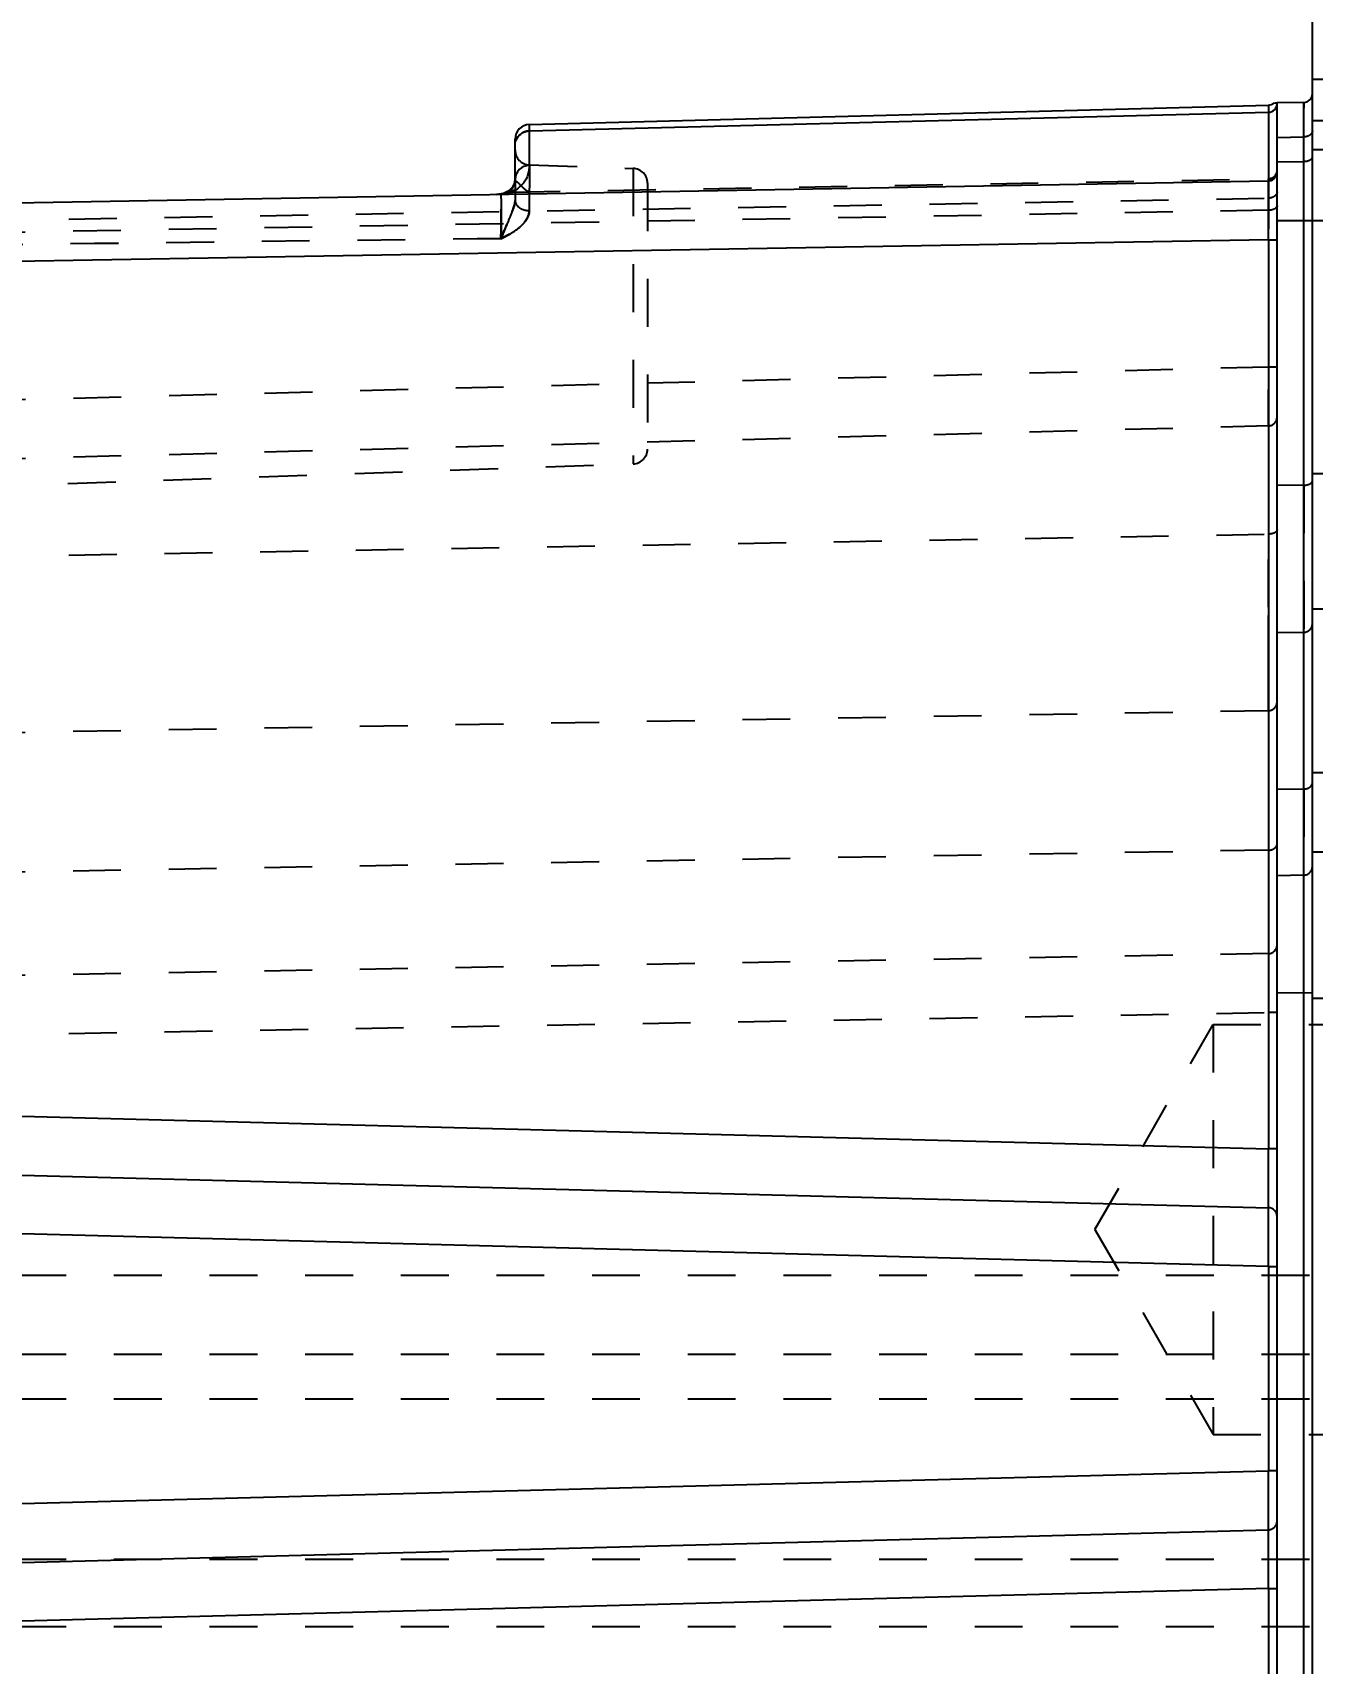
# Model space of a CAD drawing. Header units: millimetres. Extents: x -1265 to 1982, y -12197 to 1934.
# Drawn here: x 401.1 to 444.8, y -3891.9 to -3836.2 of the extents above; entities that cross this region are included whole.
import ezdxf

# ---------------------------------------------------------------- set-up
doc = ezdxf.new("R2010")
doc.units = ezdxf.units.MM
doc.header["$LTSCALE"] = 16.335
doc.header["$PDMODE"] = 3
doc.header["$PDSIZE"] = 0.3125
doc.linetypes.add('HIDDEN', pattern=[0.2, 0.1, -0.1])
doc.layers.get('0').update_dxf_attribs({"linetype": 'CONTINUOUS'})
doc.layers.get('Defpoints').update_dxf_attribs({"linetype": 'CONTINUOUS'})
doc.layers.add('DEFAULT_2', color=8, linetype='HIDDEN')
doc.styles.get("Standard").update_dxf_attribs({"font": 'txt', "width": 0.8})
doc.dimstyles.new('11', dxfattribs={"dimtxt": 8, "dimasz": 8, "dimexe": 0, "dimexo": 0, "dimgap": 0, "dimtad": 0, "dimdsep": 46, "dimtxsty": 'Standard', "dimcen": 0, "dimclrd": 4, "dimclre": 4, "dimclrt": 6, "dimazin": 0, "dimtp": 0.01, "dimtm": 0.01, "dimtfac": 1, "dimtofl": 0, "dimtmove": 0, "dimatfit": 3, "dimfxl": 0, "dimtolj": 1, "dimarcsym": 0})

# ---------------------------------------------------------------- blocks, each defined once
blk = doc.blocks.new('*D655')
at = {"color": 4, "lineweight": -2}
for p, q in [((357.379, -3861.5), (357.379, -3801.201)), ((365.379, -3801.201), (392.241, -3801.201)), ((469.383, -3801.201), (406.108, -3801.201)), ((477.383, -3848.545), (477.383, -3801.201))]:
    blk.add_line(p, q, dxfattribs=at)
at = {"color": 4}
for points in [[(365.379, -3799.868), (365.379, -3802.535), (357.379, -3801.201)], [(469.383, -3799.868), (469.383, -3802.535), (477.383, -3801.201)]]:
    blk.add_solid(points, dxfattribs=at)
at = {"layer": 'Defpoints', "color": 0}
for p in [(357.379, -3801.201), (477.383, -3848.545), (357.379, -3861.5)]:
    blk.add_point(p, dxfattribs=at)
at = {"color": 6, "insert": (399.175, -3801.201), "char_height": 8, "attachment_point": 5}
blk.add_mtext('\\A1;120', dxfattribs=at)
blk = doc.blocks.new('*D662')
at = {"color": 4, "lineweight": -2}
for p, q in [((436.814, -3818.806), (428.814, -3818.806)), ((444.814, -3837.819), (444.814, -3818.806)), ((477.383, -3834.207), (477.383, -3818.806)), ((485.383, -3818.806), (493.383, -3818.806))]:
    blk.add_line(p, q, dxfattribs=at)
at = {"color": 4}
for points in [[(436.814, -3817.473), (436.814, -3820.14), (444.814, -3818.806)], [(485.383, -3817.473), (485.383, -3820.14), (477.383, -3818.806)]]:
    blk.add_solid(points, dxfattribs=at)
at = {"layer": 'Defpoints', "color": 0}
for p in [(444.814, -3818.806), (477.383, -3834.207), (444.814, -3837.819)]:
    blk.add_point(p, dxfattribs=at)
at = {"color": 6, "insert": (460.106, -3818.806), "char_height": 8, "attachment_point": 5}
blk.add_mtext('\\A1;32.57', dxfattribs=at)

msp = doc.modelspace()

# ---------------------------------------------------------------- linework, layer by layer
at = {"color": 7, "linetype": 'Continuous'}
for p, q in [((444.814, -4223.364), (444.814, -3837.819)), ((444.814, -3837.819), (475.383, -3837.819)), ((418.068, -3839.37), (443.314, -3838.709)), ((443.314, -3838.709), (443.314, -3841.228)), ((443.5, -3838.638), (443.558, -3838.637)), ((444.518, -3838.621), (443.608, -3838.637)), ((443.608, -4162.247), (443.608, -3838.637)), ((444.519, -3838.817), (444.518, -3838.621)), ((444.519, -3841.398), (444.519, -3838.817)), ((418.068, -3839.593), (443.314, -3838.954)), ((418.068, -3840.767), (418.068, -3839.395)), ((417.579, -3841.252), (417.579, -3839.872)), ((366.407, -3842.639), (443.312, -3841.297)), ((417.501, -3841.504), (417.474, -3841.538)), ((417.515, -3841.483), (417.565, -3841.365)), ((417.565, -3841.365), (417.575, -3841.315)), ((444.52, -4161.495), (444.519, -3841.398)), ((443.608, -3842.648), (477.383, -3842.64)), ((443.312, -3843.307), (366.407, -3844.649)), ((443.312, -3843.307), (443.312, -3874.344)), ((443.312, -3843.307), (443.608, -3843.307)), ((366.407, -3872.33), (443.312, -3874.344)), ((365.419, -3874.314), (443.314, -3876.354)), ((443.314, -3878.363), (378.484, -3876.665)), ((443.314, -3878.363), (443.314, -3885.34)), ((443.314, -3878.363), (443.608, -3878.363)), ((378.484, -3887.038), (443.314, -3885.34)), ((365.419, -3889.389), (443.314, -3887.349)), ((443.312, -3889.359), (366.407, -3891.373)), ((443.312, -3889.359), (443.312, -4031.124)), ((443.312, -3889.359), (443.608, -3889.359))]:
    msp.add_line(p, q, dxfattribs=at)
for points in [[(417.385, -3841.619), (417.388, -3841.618), (417.513, -3841.485)], [(417.442, -3841.572), (417.403, -3841.606), (417.385, -3841.619)], [(417.538, -3841.441), (417.522, -3841.472), (417.513, -3841.485)], [(417.565, -3841.366), (417.56, -3841.385), (417.551, -3841.412)]]:
    msp.add_lwpolyline(points, dxfattribs=at)
for centre, radius, start, end in [((443.307, -3838.407), 0.301, 271.5, 309.9013), ((444.513, -3838.319), 0.301, 271, 315.6218), ((418.081, -3839.872), 0.502, 91.5, 180), ((417.076, -3841.252), 0.502, 300.8698, 0), ((298.425, -3841.86), 144.889, 359.99009, 0.16154), ((417.063, -3840.767), 1.005, 294.8283, 300.8696), ((443.307, -3876.655), 0.301, 0, 88.5), ((172.262, -3886.787), 271.056, 0.00562, 0.1434)]:
    msp.add_arc(centre, radius, start, end, dxfattribs=at)
for points, knots in [([(443.314, -3838.954), (443.39, -3838.952), (443.544, -3838.891), (443.608, -3838.736), (443.608, -3838.663)], [0, 0, 0, 0, 0.50605, 1, 1, 1, 1]), ([(417.579, -3840.078), (417.579, -3839.995), (417.625, -3839.826), (417.75, -3839.704), (417.822, -3839.662)], [0, 0, 0, 0, 0.496285, 1, 1, 1, 1]), ([(418.068, -3840.767), (417.942, -3840.77), (417.686, -3840.873), (417.579, -3841.13), (417.579, -3841.252)], [0, 0, 0, 0, 0.506048, 1, 1, 1, 1]), ([(418.068, -3840.767), (418.056, -3840.87), (418.032, -3841.086), (417.934, -3841.29), (417.861, -3841.377)], [0, 0, 0, 0, 0.474481, 1, 1, 1, 1]), ([(417.78, -3841.463), (417.765, -3841.477), (417.701, -3841.536), (417.632, -3841.59), (417.579, -3841.63)], [0, 0, 0, 0, 0.237346, 1, 1, 1, 1]), ([(443.313, -3841.452), (443.313, -3841.43), (443.312, -3841.393), (443.316, -3841.34), (443.308, -3841.318), (443.315, -3841.297), (443.312, -3841.297)], [0, 0, 0, 0, 0.430199, 0.743498, 0.935039, 1, 1, 1, 1]), ([(443.313, -3842.538), (443.314, -3842.479), (443.314, -3842.261), (443.314, -3842.044), (443.314, -3841.885)], [0, 0, 0, 0, 0.27353, 1, 1, 1, 1]), ([(443.312, -3843.307), (443.312, -3843.241), (443.313, -3842.985), (443.313, -3842.729), (443.313, -3842.538)], [0, 0, 0, 0, 0.256125, 1, 1, 1, 1]), ([(443.314, -3875.112), (443.314, -3875.051), (443.313, -3874.794), (443.313, -3874.538), (443.312, -3874.344)], [0, 0, 0, 0, 0.241575, 1, 1, 1, 1]), ([(443.316, -3875.765), (443.316, -3875.717), (443.315, -3875.499), (443.315, -3875.281), (443.314, -3875.112)], [0, 0, 0, 0, 0.223751, 1, 1, 1, 1]), ([(443.314, -3876.354), (443.318, -3876.354), (443.311, -3876.332), (443.318, -3876.311), (443.314, -3876.258), (443.316, -3876.193), (443.316, -3876.109), (443.316, -3875.965), (443.316, -3875.848), (443.316, -3875.765)], [0, 0, 0, 0, 0.017124, 0.067629, 0.150243, 0.263682, 0.406662, 0.577899, 1, 1, 1, 1]), ([(443.317, -3877.594), (443.317, -3877.478), (443.318, -3877.116), (443.318, -3876.753), (443.317, -3876.507)], [0, 0, 0, 0, 0.31958, 1, 1, 1, 1]), ([(443.314, -3878.363), (443.315, -3878.298), (443.316, -3878.041), (443.316, -3877.785), (443.317, -3877.594)], [0, 0, 0, 0, 0.255116, 1, 1, 1, 1]), ([(443.317, -3886.109), (443.317, -3886.047), (443.316, -3885.791), (443.315, -3885.534), (443.314, -3885.34)], [0, 0, 0, 0, 0.242002, 1, 1, 1, 1]), ([(443.314, -3887.349), (443.318, -3887.349), (443.312, -3887.329), (443.318, -3887.307), (443.315, -3887.255), (443.317, -3887.191), (443.317, -3887.106), (443.318, -3886.961), (443.318, -3886.844), (443.318, -3886.761)], [0, 0, 0, 0, 0.016611, 0.065875, 0.147201, 0.259968, 0.403355, 0.575719, 1, 1, 1, 1]), ([(443.316, -3887.938), (443.316, -3887.855), (443.316, -3887.738), (443.316, -3887.594), (443.316, -3887.51), (443.314, -3887.445), (443.318, -3887.392), (443.311, -3887.371), (443.318, -3887.349), (443.314, -3887.349)], [0, 0, 0, 0, 0.422102, 0.593338, 0.736318, 0.849757, 0.932371, 0.982876, 1, 1, 1, 1]), ([(443.314, -3888.591), (443.315, -3888.531), (443.315, -3888.313), (443.316, -3888.096), (443.316, -3887.938)], [0, 0, 0, 0, 0.273532, 1, 1, 1, 1]), ([(443.312, -3889.359), (443.312, -3889.293), (443.313, -3889.037), (443.314, -3888.781), (443.314, -3888.591)], [0, 0, 0, 0, 0.256123, 1, 1, 1, 1])]:
    msp.add_open_spline(points, degree=3, knots=knots, dxfattribs=at)
for points in [[(417.822, -3839.662), (417.896, -3839.619), (417.983, -3839.595), (418.068, -3839.593)], [(417.579, -3841.63), (417.495, -3841.622), (417.406, -3841.641), (417.334, -3841.684)], [(417.861, -3841.377), (417.836, -3841.408), (417.809, -3841.436), (417.78, -3841.463)], [(443.466, -3841.185), (443.421, -3841.211), (443.367, -3841.227), (443.314, -3841.228)]]:
    msp.add_open_spline(points, degree=3, dxfattribs=at)
at = {"layer": 'DEFAULT_2', "color": 8, "linetype": 'HIDDEN'}
for p, q in [((443.558, -3838.637), (443.608, -3838.637)), ((444.518, -3838.621), (444.519, -3838.817)), ((444.814, -3839.231), (475.383, -3839.231)), ((443.608, -3839.814), (444.518, -3839.798)), ((444.814, -3840.23), (475.383, -3840.23)), ((418.064, -3840.749), (421.616, -3840.873)), ((418.068, -3840.767), (418.064, -3842.313)), ((421.616, -3840.873), (421.616, -3850.957)), ((443.608, -3840.646), (444.518, -3840.63)), ((417.155, -3841.728), (417.385, -3841.619)), ((417.485, -3841.679), (443.314, -3841.228)), ((417.574, -3841.317), (417.579, -3841.252)), ((417.579, -3841.252), (417.579, -3841.962)), ((422.101, -3841.375), (422.101, -3850.455)), ((443.312, -3843.307), (443.312, -3841.297)), ((444.518, -3842.648), (444.519, -3841.398)), ((366.407, -3843.228), (443.312, -3841.886)), ((416.944, -3841.757), (417.148, -3841.729)), ((417.027, -3841.752), (416.944, -3841.757)), ((443.312, -3842.302), (443.313, -3841.771)), ((443.312, -3842.302), (366.407, -3843.644)), ((443.314, -3847.652), (366.398, -3849.667)), ((443.608, -3847.652), (443.314, -3847.652)), ((443.314, -3849.662), (366.398, -3851.676)), ((366.389, -3852.885), (421.616, -3850.957)), ((444.814, -3851.286), (475.383, -3851.286)), ((444.518, -3851.686), (443.608, -3851.702)), ((444.518, -3851.686), (444.518, -3856.711)), ((444.519, -3855.364), (444.518, -3851.686)), ((366.407, -3854.7), (443.312, -3853.358)), ((443.312, -3853.358), (443.312, -3859.387)), ((443.312, -3855.855), (443.312, -3853.358)), ((444.518, -3856.368), (444.519, -3855.364)), ((443.313, -3857.771), (443.312, -3855.855)), ((444.814, -3855.909), (475.383, -3855.909)), ((444.518, -3856.711), (444.518, -3856.368)), ((444.518, -3856.711), (443.608, -3856.727)), ((443.312, -3858.976), (443.313, -3857.771)), ((443.312, -3859.387), (366.407, -3860.729)), ((443.312, -3859.387), (443.312, -3858.976)), ((444.814, -3861.492), (475.383, -3861.492)), ((444.518, -3862.059), (443.608, -3862.075)), ((444.518, -3862.059), (444.518, -3865.002)), ((443.312, -3864.146), (366.407, -3865.489)), ((443.312, -3864.146), (443.312, -3867.678)), ((444.814, -3864.2), (475.383, -3864.2)), ((444.518, -3865.002), (443.608, -3865.018)), ((443.312, -3867.678), (366.407, -3869.021)), ((444.814, -3869.021), (443.608, -3869.029)), ((444.814, -3869.2), (477.383, -3869.2)), ((366.407, -3871.03), (443.312, -3869.688)), ((443.608, -3869.688), (443.312, -3869.688)), ((437.383, -3877.099), (441.424, -3870.099)), ((441.424, -3870.099), (441.424, -3884.099)), ((441.424, -3870.099), (474.383, -3870.099)), ((443.314, -3878.363), (443.312, -3874.344)), ((443.608, -3874.344), (443.312, -3874.344)), ((437.383, -3877.099), (441.424, -3884.099)), ((477.383, -3878.663), (388.132, -3878.663)), ((477.383, -3881.367), (387.831, -3881.367)), ((477.383, -3882.894), (388.132, -3882.894)), ((441.424, -3884.099), (474.383, -3884.099)), ((443.312, -3889.359), (443.314, -3885.34)), ((443.608, -3885.34), (443.314, -3885.34)), ((477.383, -3888.367), (387.831, -3888.367)), ((477.383, -3890.663), (388.132, -3890.663))]:
    msp.add_line(p, q, dxfattribs=at)
for points in [[(417.385, -3841.619), (417.357, -3841.639), (417.304, -3841.67), (417.245, -3841.698), (417.178, -3841.722)], [(417.574, -3841.32), (417.572, -3841.336), (417.567, -3841.36), (417.565, -3841.366)], [(417.178, -3841.722), (417.105, -3841.74), (417.027, -3841.752)]]:
    msp.add_lwpolyline(points, dxfattribs=at)
for centre, radius, start, end in [((444.513, -3838.319), 0.301, 315.6218, 0), ((418.081, -3840.247), 0.502, 180, 268), ((421.599, -3841.375), 0.502, 0, 88), ((443.307, -3840.995), 0.301, 271, 360), ((439.679, -3841.168), 3.636, 358.4564, 359.0552), ((346.733, -3841.987), 96.583, 0.06011, 0.31727), ((417.076, -3841.252), 0.502, 271, 300.8698), ((417.064, -3840.527), 1.228, 270.9896, 277.4175), ((129.914, -3842.209), 313.403, 359.93981, 0.05913), ((380.129, -3842.437), 36.974, 358.7087, 0.2747), ((685.141, -26378.546), 22536.87, 90.6814762, 90.8103941), ((685.033, -26371.242), 22529.566, 90.6814251, 90.8103828), ((172.262, -3849.1), 271.056, 0.00562, 0.1434), ((443.307, -3849.36), 0.301, 271.5, 359.9993), ((421.599, -3850.455), 0.502, 272, 0), ((444.513, -3856.409), 0.301, 271, 359.9999), ((443.307, -3859.085), 0.301, 271, 359.9999), ((444.513, -3864.7), 0.301, 271, 0), ((443.307, -3867.377), 0.301, 271, 360), ((443.307, -3887.048), 0.301, 271.5, 359.9993)]:
    msp.add_arc(centre, radius, start, end, dxfattribs=at)
for points in [[(418.068, -3839.593), (417.984, -3839.595), (417.898, -3839.619), (417.822, -3839.662)], [(417.485, -3841.679), (417.4, -3841.711), (417.312, -3841.733), (417.222, -3841.745)], [(417.35, -3841.686), (417.328, -3841.692), (417.307, -3841.699), (417.287, -3841.708)], [(417.485, -3841.679), (417.44, -3841.673), (417.394, -3841.676), (417.35, -3841.686)], [(417.964, -3842.623), (417.925, -3842.684), (417.879, -3842.74), (417.828, -3842.791)], [(418.04, -3842.462), (418.022, -3842.519), (417.996, -3842.573), (417.964, -3842.623)], [(418.064, -3842.313), (418.064, -3842.363), (418.055, -3842.414), (418.04, -3842.462)], [(417.386, -3843.114), (417.29, -3843.169), (417.191, -3843.22), (417.093, -3843.27)], [(417.094, -3843.27), (417.163, -3843.108), (417.23, -3842.945), (417.296, -3842.782)]]:
    msp.add_open_spline(points, degree=3, dxfattribs=at)
for points, knots in [([(444.814, -3839.585), (444.814, -3839.642), (444.727, -3839.768), (444.591, -3839.797), (444.518, -3839.798)], [0, 0, 0, 0, 0.440527, 1, 1, 1, 1]), ([(444.518, -3840.63), (444.555, -3840.63), (444.66, -3840.621), (444.814, -3840.557), (444.814, -3840.48)], [0, 0, 0, 0, 0.323072, 1, 1, 1, 1]), ([(443.314, -3841.228), (443.39, -3841.226), (443.544, -3841.165), (443.608, -3841.011), (443.608, -3840.937)], [0, 0, 0, 0, 0.505822, 1, 1, 1, 1]), ([(418.068, -3841.669), (418.027, -3841.668), (417.954, -3841.627), (417.85, -3841.53), (417.761, -3841.434), (417.675, -3841.359), (417.629, -3841.32), (417.582, -3841.299), (417.579, -3841.267), (417.579, -3841.252)], [0, 0, 0, 0, 0.186672, 0.35534, 0.654924, 0.77968, 0.874155, 0.932538, 1, 1, 1, 1]), ([(443.312, -3841.297), (443.315, -3841.297), (443.309, -3841.318), (443.316, -3841.34), (443.313, -3841.393), (443.315, -3841.457), (443.315, -3841.542), (443.316, -3841.686), (443.316, -3841.904), (443.316, -3842.204), (443.316, -3842.547), (443.315, -3842.919), (443.315, -3843.176), (443.314, -3843.306)], [0, 0, 0, 0, 0.005021, 0.019808, 0.043995, 0.077208, 0.119071, 0.169211, 0.292816, 0.444348, 0.617426, 0.804995, 1, 1, 1, 1]), ([(443.312, -3841.297), (443.313, -3841.297), (443.31, -3841.307), (443.313, -3841.317), (443.312, -3841.341), (443.313, -3841.386), (443.312, -3841.465), (443.313, -3841.581), (443.313, -3841.726), (443.312, -3841.969), (443.312, -3842.164), (443.312, -3842.302)], [0, 0, 0, 0, 0.004589, 0.018171, 0.040475, 0.071228, 0.15699, 0.273277, 0.417904, 0.588689, 1, 1, 1, 1]), ([(443.314, -3841.228), (443.314, -3841.245), (443.316, -3841.27), (443.311, -3841.288), (443.313, -3841.297), (443.312, -3841.297)], [0, 0, 0, 0, 0.748019, 0.936296, 1, 1, 1, 1]), ([(417.085, -3841.755), (417.088, -3841.754), (417.088, -3841.774), (417.092, -3841.793), (417.094, -3841.84), (417.098, -3841.925), (417.101, -3842.069), (417.103, -3842.271), (417.103, -3842.509), (417.101, -3842.846), (417.098, -3843.101), (417.094, -3843.27)], [0, 0, 0, 0, 0.006217, 0.023986, 0.05272, 0.091647, 0.196905, 0.333374, 0.493674, 0.666455, 1, 1, 1, 1]), ([(417.579, -3841.962), (417.579, -3842.047), (417.524, -3842.238), (417.395, -3842.537), (417.252, -3842.892), (417.148, -3843.143), (417.094, -3843.27)], [0, 0, 0, 0, 0.180823, 0.41741, 0.70327, 1, 1, 1, 1]), ([(417.476, -3842.345), (417.49, -3842.31), (417.538, -3842.187), (417.579, -3842.056), (417.579, -3841.962)], [0, 0, 0, 0, 0.289537, 1, 1, 1, 1]), ([(417.579, -3841.962), (417.579, -3842.056), (417.683, -3842.207), (417.881, -3842.29), (418.002, -3842.311), (418.064, -3842.313)], [0, 0, 0, 0, 0.436125, 0.715682, 1, 1, 1, 1]), ([(418.068, -3841.669), (418.066, -3841.686), (418.062, -3841.704), (418.057, -3841.738), (418.05, -3841.738)], [0, 0, 0, 0, 0.715289, 1, 1, 1, 1]), ([(443.608, -3841.672), (443.608, -3841.73), (443.521, -3841.855), (443.385, -3841.885), (443.312, -3841.886)], [0, 0, 0, 0, 0.440527, 1, 1, 1, 1]), ([(443.608, -3842.151), (443.608, -3842.171), (443.577, -3842.233), (443.465, -3842.287), (443.367, -3842.301), (443.312, -3842.302)], [0, 0, 0, 0, 0.167306, 0.53567, 1, 1, 1, 1]), ([(443.566, -3842.227), (443.572, -3842.222), (443.593, -3842.201), (443.608, -3842.172), (443.608, -3842.151)], [0, 0, 0, 0, 0.295689, 1, 1, 1, 1]), ([(417.094, -3843.27), (417.211, -3843.216), (417.437, -3843.096), (417.743, -3842.885), (417.986, -3842.633), (418.06, -3842.415), (418.064, -3842.313)], [0, 0, 0, 0, 0.273122, 0.538247, 0.782996, 1, 1, 1, 1]), ([(443.314, -3847.652), (443.315, -3847.783), (443.316, -3848.039), (443.317, -3848.411), (443.318, -3848.755), (443.318, -3849.055), (443.318, -3849.274), (443.317, -3849.419), (443.317, -3849.503), (443.315, -3849.568), (443.318, -3849.62), (443.312, -3849.641), (443.318, -3849.662), (443.314, -3849.662)], [0, 0, 0, 0, 0.194681, 0.382673, 0.555627, 0.707092, 0.831367, 0.881854, 0.923853, 0.956884, 0.980705, 0.995135, 1, 1, 1, 1]), ([(443.314, -3849.662), (443.318, -3849.662), (443.312, -3849.641), (443.318, -3849.62), (443.315, -3849.568), (443.317, -3849.503), (443.317, -3849.419), (443.318, -3849.274), (443.318, -3849.156), (443.318, -3849.073)], [0, 0, 0, 0, 0.016611, 0.065875, 0.147201, 0.259968, 0.403355, 0.575719, 1, 1, 1, 1]), ([(444.518, -3851.686), (444.556, -3851.686), (444.662, -3851.678), (444.814, -3851.612), (444.814, -3851.536)], [0, 0, 0, 0, 0.332554, 1, 1, 1, 1]), ([(443.608, -3853.207), (443.608, -3853.228), (443.578, -3853.289), (443.465, -3853.343), (443.368, -3853.357), (443.312, -3853.358)], [0, 0, 0, 0, 0.171908, 0.530836, 1, 1, 1, 1]), ([(444.518, -3862.059), (444.591, -3862.058), (444.727, -3862.029), (444.814, -3861.903), (444.814, -3861.846)], [0, 0, 0, 0, 0.559258, 1, 1, 1, 1]), ([(443.312, -3864.146), (443.385, -3864.145), (443.521, -3864.116), (443.608, -3863.991), (443.608, -3863.933)], [0, 0, 0, 0, 0.559258, 1, 1, 1, 1]), ([(443.312, -3867.678), (443.315, -3867.678), (443.308, -3867.7), (443.316, -3867.721), (443.312, -3867.774), (443.314, -3867.839), (443.314, -3867.923), (443.314, -3868.067), (443.314, -3868.285), (443.314, -3868.586), (443.313, -3868.929), (443.313, -3869.301), (443.312, -3869.557), (443.312, -3869.688)], [0, 0, 0, 0, 0.005017, 0.019808, 0.044003, 0.077224, 0.119097, 0.169244, 0.292862, 0.444394, 0.617463, 0.805016, 1, 1, 1, 1]), ([(443.317, -3876.507), (443.317, -3876.485), (443.315, -3876.448), (443.318, -3876.396), (443.312, -3876.374), (443.318, -3876.354), (443.314, -3876.354)], [0, 0, 0, 0, 0.433775, 0.746602, 0.936105, 1, 1, 1, 1])]:
    msp.add_open_spline(points, degree=3, knots=knots, dxfattribs=at)

# ---------------------------------------------------------------- dimensions: what is measured, and where the dimension line sits
for base, p1, p2, picture, middle in [((357.379, -3801.201), (477.383, -3848.545), (357.379, -3861.5), '*D655', (399.175, -3801.201)), ((444.814, -3818.806), (477.383, -3834.207), (444.814, -3837.819), '*D662', (460.106, -3818.806))]:
    dim = msp.add_linear_dim(base=base, p1=p1, p2=p2, dimstyle='11', override={"dimfxl": 1.25, "dimarcsym": 1})
    dim.commit()
    dim.dimension.update_dxf_attribs({"geometry": picture, "text_midpoint": middle, "dimtype": 160})

doc.saveas('drawing.dxf')
